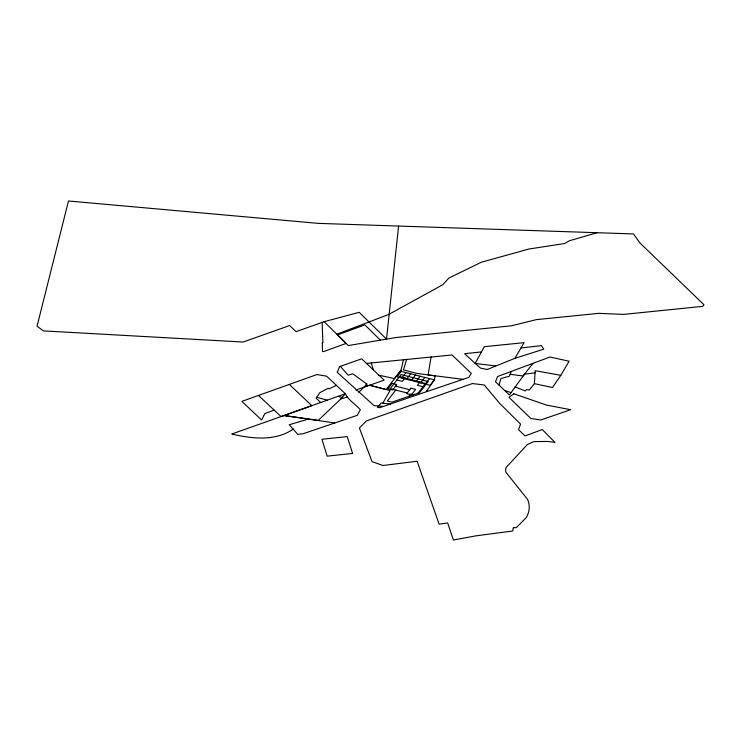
<?xml version="1.0" encoding="UTF-8"?>
<svg xmlns="http://www.w3.org/2000/svg" width="741" height="741" viewBox="0 0 741 741"><rect width="100%" height="100%" fill="white"/><g stroke="black" fill="none" stroke-linecap="round" stroke-linejoin="round"><path stroke-width="1.11" d="M515.097 386.904L525.193 390.942L526.388 389.72L529.306 389.97L534.4 383.662L535.169 370.695L560.807 375.326L569.088 361.219L549.952 357.032L497.609 376.502L495.479 381.735L509.373 394.972L524.452 374.261L535.039 372.788M398.593 226.061L386.515 339.128L348.289 345.575L336.822 334.219L388.627 314.49L442.822 284.72L448.833 278.088L481.326 262.24L528.815 249.041L564.531 243.53L569.551 240.705L597.283 232.72M431.123 356.866L428.066 374.918L463.042 379.318L468.849 377.354L471.285 373.362L452.084 354.976L366.489 363.423L361.701 358.82L339.684 366.573L337.192 372.315L374.01 405.586L383.44 406.411L426.084 391.841L434.226 380.003L435.152 375.882L416.349 373.307L403.484 369.898L406.596 359.496M383.44 406.411L379.707 407.689L377.428 407.365L381.161 403.021L382.791 403.224L390.044 390.563L369.629 385.227L386.144 389.544L401.011 370.222L403.447 359.83M426.751 390.868L426.52 391.693L463.042 379.318M498.971 385.051L501.009 378.484L509.308 376.243L511.346 371.389M514.884 358.348L524.1 342.648L484.29 346.695L475.203 363.442L480.585 368.129L487.226 369.49L514.884 358.348L543.755 349.159L541.402 345.639L520.979 347.964M560.807 375.326L552.471 387.534L534.4 383.662M401.798 378.03L405.985 372.593M395.74 390.062L387.33 400.992L391.878 402.15L419.628 392.665L428.205 381.532L401.066 374.566L390.22 388.645L407.207 392.999M404.947 378.021L402.344 381.402L396.88 379.994M406.513 379.244L410.699 373.807M411.218 380.457L415.414 375.011M415.933 381.661L420.119 376.224M408.912 396.333L410.727 393.98L413.626 394.721M419.943 381.995L417.424 385.274L423 386.7M420.647 382.875L424.834 377.428M417.961 393.239L425.491 383.458L399.51 376.585M425.353 384.079L429.548 378.642M401.011 370.222L394.564 378.595L378.947 375.215M533.011 363.312L523.1 375.993L510.132 374.298M358.876 392.304L366.906 384.097L352.772 373.807L348.159 375.168L340.36 366.332M366.906 384.097L365.776 385.218L367.731 385.885M293.353 429.067C275.244 441.479 251.959 438.811 231.757 434.022L345.352 393.758C348.65 400.714 355.541 404.049 360.348 409.736L357.301 415.321L302.847 433.828L297.789 434.356L289.222 424.76L308.488 419.045L334.784 423.009M336.377 385.339L329.115 388.877L328.189 388.247L319.788 392.702L316.074 398.213L320.705 402.53M274.114 410.079L264.759 413.682L261.601 420.027L241.89 401.372L316.898 374.566L326.596 376.169L345.352 393.758L340.879 398.917L347.612 396.972M337.544 334.932L364.841 324.901L380.374 340.156M324.141 321.687L296.094 331.635L289.611 325.549L243.159 342.036L43.413 330.894L37.05 326.216L68.478 200.987L318.232 223.365L633.509 233.934L639.974 243.002L703.95 304.736L702.635 306.366L623.681 314.397L598.747 313.341L536.299 319.64L511.318 325.818L395.916 337.535L386.515 339.128L359.209 312.322L324.141 321.687L346.13 343.435L323.539 351.614L322.52 351.475L322.27 342.75L322.9 342.731L322.131 322.391M356.06 389.97L384.144 380.142L366.489 363.423M481.455 351.929L464.663 353.67L475.203 363.442L495.618 365.934M382.791 403.224L390.461 404.021M308.488 419.045L284.062 415.534L318.204 420.434L342.49 397.38L337.896 396.416M395.583 386.107L409.717 389.738M316.694 397.287L327.309 400.186M504.584 390.396L510.938 392.573M258.433 395.407L281.08 416.59L311.831 405.67L289.249 384.357M371.287 362.942L373.334 369.898M513.921 527.685L513.161 528.138L512.735 531.01L475.629 535.9L453.399 540.013L447.675 522.942L439.107 524.183L417.118 461.254L382.94 465.496L372.028 461.624L359.413 428.002L366.35 420.962L472.387 383.56L484.271 384.977L499.749 403.465L520.543 424.093L518.561 429.697L525.036 435.93L542.273 429.548L555.009 442.451L547.877 441.451L533.974 441.58L527.388 444.526L505.918 467.691L505.612 471.878L527.601 499.415A56.399 32.567 0 0 1 526.258 517.616L516.375 527.601L513.921 527.685M392.063 383.356L387.876 388.793L392.582 390.007L396.778 384.56L392.063 383.356M401.279 371.389L397.083 376.826L430.067 385.292L434.254 379.846L401.279 371.389M410.912 388.191L406.716 393.628L411.431 394.842L415.618 389.395L410.912 388.191M513.809 393.767L509.002 397.343L530.862 418.517L540.856 419.971L570.653 409.708L546.543 405.086L513.809 393.767M352.586 453.436L327.179 456.15L321.909 439.256L347.242 436.606L352.586 453.436"/></g></svg>
